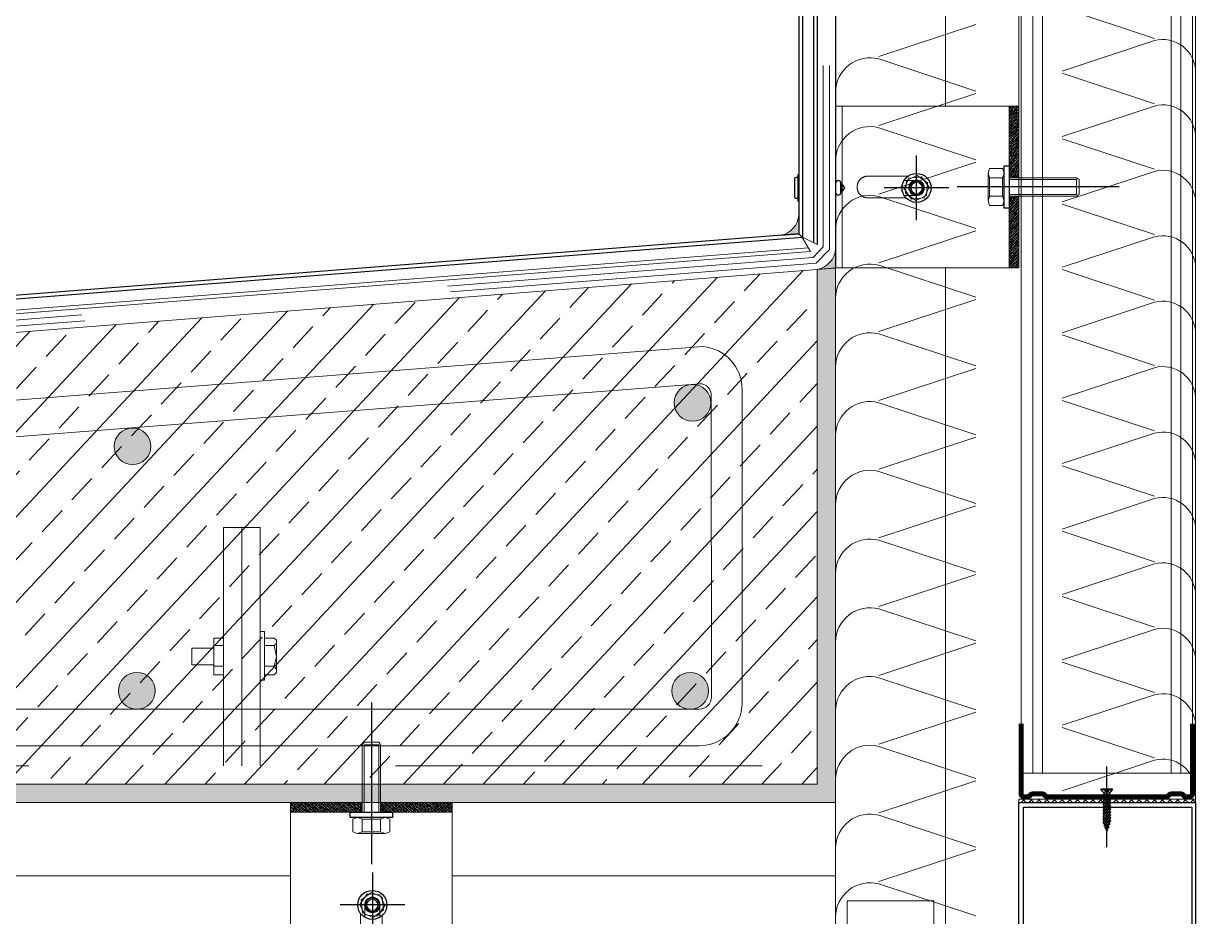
# Model space of a CAD drawing. Header units: metres. Extents: x -175 to 101, y -7 to 93.
# Drawn here: x 22.354 to 22.6736, y 15.9285 to 16.1721 of the extents above; entities that cross this region are included whole.
import ezdxf

# ---------------------------------------------------------------- set-up
doc = ezdxf.new("R2010")
doc.units = ezdxf.units.M
doc.linetypes.add('GESTRICHELT', pattern=[0.75, 0.5, -0.25])
doc.linetypes.add('HIDDEN', pattern=[0.375, 0.25, -0.125])
for name, color, linetype, lineweight, transparency in [('DC_AISLAMIENTO', 14, 'Continuous', 9, 0.3), ('DC_ARMADURA', 251, 'Continuous', 9, 0.3), ('DC_LINEA DISCONTINUA', 251, 'HIDDEN', 9, 0.3), ('DC_SOMBREADO', 252, 'Continuous', 9, 0.4), ('DC_TRANSPARENTE', 251, 'Continuous', 9, 0.4), ('DG_CALLES', 250, 'Continuous', 9, 0.5)]:
    doc.layers.add(name, color=color, linetype=linetype, lineweight=lineweight, transparency=transparency)
doc.layers.add('DC_LINEA', color=251, linetype='Continuous', lineweight=9)

# ---------------------------------------------------------------- blocks, each defined once
blk = doc.blocks.new('AISLM1')
at = {"layer": 'DC_AISLAMIENTO'}
for p, q in [((-6235.43963213297, 2491.679832789976), (-6235.418665479358, 2491.743185911822)), ((-6235.417132101164, 2491.743185946016), (-6235.396165445154, 2491.679832815769))]:
    blk.add_line(p, q, dxfattribs=at)
blk.add_arc((-6235.440398822555, 2491.749009336669), 0.02250001074245419, 345.0000170046069, 90.00002000331682, dxfattribs=at)
blk = doc.blocks.new('55')
at = {"layer": 'DC_SOMBREADO', "linetype": 'Continuous', "true_color": 0x000000, "transparency": 33554495}
h = blk.add_hatch(dxfattribs=at)
h.set_pattern_fill('BRASS', color=18, scale=0.0001, angle=47)
h.set_pattern_definition([(47, (-0.0002910898801928852, 0), (-0.0004644096005281733, 0.0004330689586396866), []), (47, (-0.0005232946804571981, 0.0002165344793194635), (-0.0004644096005281733, 0.0004330689586396866), [0.0003174999999999997, -0.0001587499999999999])])
h.paths.add_polyline_path([(-6233.997147397111, 2492.704096043635), (-6233.999794384481, 2492.704096043635), (-6233.999794384481, 2492.684552389486), (-6233.999791616791, 2492.684552389486), (-6233.999780853555, 2492.684552389486), (-6233.999741644622, 2492.684552389486), (-6233.999588652903, 2492.684552389486), (-6233.999005131726, 2492.684552389486), (-6233.997147397111, 2492.684552389486)])
h.paths.add_polyline_path([(-6233.997147397111, 2492.679535952486), (-6233.999005131726, 2492.679535952486), (-6233.999588652903, 2492.679535952486), (-6233.999794384481, 2492.679535952486), (-6233.999794384481, 2492.676271924145), (-6233.999794384481, 2492.659980612537), (-6233.997147397111, 2492.659980612537)])
at = {"layer": 'DC_LINEA', "lineweight": 15}
for points in [[(-6233.999794384481, 2492.704096043635), (-6234.047147452778, 2492.704096043635), (-6234.047147452778, 2492.659980612537), (-6233.999794384481, 2492.659980612537)], [(-6234.045383050798, 2492.704096043635), (-6234.045383050798, 2492.659980612537)], [(-6233.997147397111, 2492.659980612537), (-6233.999794384481, 2492.659980612537), (-6233.999794384481, 2492.704096043635), (-6233.997147397111, 2492.704096043635)], [(-6233.997147397111, 2492.659980612537), (-6233.997147397111, 2492.704096043635)], [(-6234.0278021497, 2492.683832252085), (-6234.028092757085, 2492.680348807481), (-6234.025221279354, 2492.678354533522), (-6234.02233135036, 2492.679716082936), (-6234.022039974173, 2492.683199527541)], [(-6234.024911528784, 2492.685193801499), (-6234.02780222658, 2492.683832252085)], [(-6234.022040127934, 2492.683199527541), (-6234.024911605665, 2492.685193801499)]]:
    blk.add_lwpolyline(points, dxfattribs=at)
at = {"layer": 'DC_LINEA', "lineweight": 25}
for points in [[(-6234.025070594043, 2492.672958077395), (-6234.02506059961, 2492.690603634792)], [(-6234.025069056438, 2492.67572730438), (-6234.025062137214, 2492.687835945413)], [(-6234.016243202529, 2492.681780856094), (-6234.033888759926, 2492.681780856094)], [(-6233.969858748635, 2492.682044555387), (-6234.01398232105, 2492.682044555387)]]:
    blk.add_lwpolyline(points, dxfattribs=at)
at = {"layer": 'DC_LINEA', "lineweight": 5}
for points in [[(-6234.001639049452, 2492.679535952486), (-6234.001639818254, 2492.679535952486), (-6234.005149402148, 2492.679535952486), (-6234.00515017095, 2492.679535952486), (-6234.00515017095, 2492.679536721289), (-6234.00515017095, 2492.68455085188), (-6234.00515017095, 2492.684552389486), (-6234.005149402148, 2492.684552389486), (-6234.001639818254, 2492.684552389486), (-6234.001639049452, 2492.684552389486), (-6234.001206982388, 2492.685810150548), (-6234.001206213585, 2492.685810150548), (-6234.001206982388, 2492.685810150548), (-6234.001639049452, 2492.687067142808), (-6234.001639818254, 2492.687067142808), (-6234.005149402148, 2492.687067142808), (-6234.00515017095, 2492.687067142808), (-6234.005150939753, 2492.687067142808), (-6234.005583006818, 2492.685810150548), (-6234.005150939753, 2492.684552389486), (-6234.00515017095, 2492.684552389486)], [(-6234.00515017095, 2492.679535952486), (-6234.005150939753, 2492.679535952486), (-6234.005583006818, 2492.678278960227), (-6234.005583006818, 2492.678280497832), (-6234.005583006818, 2492.68580784414), (-6234.005583006818, 2492.685810150548)], [(-6234.005583006818, 2492.678278960227), (-6234.005150939753, 2492.677021967967), (-6234.00515017095, 2492.677021199164), (-6234.005149402148, 2492.677021199164), (-6234.001639818254, 2492.677021199164), (-6234.001639049452, 2492.677021199164), (-6234.001639049452, 2492.677021967967), (-6234.001206982388, 2492.678278960227), (-6234.001206213585, 2492.678278960227), (-6234.001206982388, 2492.678278960227), (-6234.001639049452, 2492.679535952486), (-6234.001639049452, 2492.679536721289), (-6234.001639049452, 2492.68455085188), (-6234.001639049452, 2492.684552389486)], [(-6233.999794692002, 2492.684552389486), (-6233.999791616791, 2492.684552389486), (-6233.999780853555, 2492.684552389486), (-6233.999741644622, 2492.684552389486), (-6233.999588652903, 2492.684552389486), (-6233.999005131726, 2492.684552389486), (-6233.996924751877, 2492.684552389486), (-6233.990611344881, 2492.684552389486), (-6233.984297169084, 2492.684552389486), (-6233.982216789233, 2492.684552389486), (-6233.981634036859, 2492.684552389486), (-6233.981480276338, 2492.684552389486), (-6233.981441067405, 2492.684552389486), (-6233.981431072971, 2492.684552389486), (-6233.981427228958, 2492.684552389486), (-6233.981426460155, 2492.684552389486), (-6233.981425691353, 2492.68455085188), (-6233.981418772129, 2492.684547007867), (-6233.981394939248, 2492.684530863013), (-6233.981311908567, 2492.684475509225), (-6233.981058203707, 2492.684304835047), (-6233.980804498848, 2492.684134929671), (-6233.980721468167, 2492.684078807081), (-6233.980697635286, 2492.684062662226), (-6233.980691484865, 2492.684058818213), (-6233.98068994726, 2492.68405804941), (-6233.98068994726, 2492.684057280608), (-6233.98068994726, 2492.684056511805), (-6233.98068994726, 2492.684054205397), (-6233.98068994726, 2492.684045748569), (-6233.98068994726, 2492.684011921254), (-6233.98068994726, 2492.683884300022), (-6233.98068994726, 2492.683428400077), (-6233.98068994726, 2492.682044555387), (-6233.98068994726, 2492.680659941895), (-6233.98068994726, 2492.68020404195), (-6233.98068994726, 2492.680076420718), (-6233.98068994726, 2492.680042593403), (-6233.98068994726, 2492.680034136574), (-6233.98068994726, 2492.680031830167), (-6233.98068994726, 2492.680031061364), (-6233.98068994726, 2492.680030292561), (-6233.980691484865, 2492.680029523759), (-6233.980697635286, 2492.680025679746), (-6233.980721468167, 2492.680010303694), (-6233.980804498848, 2492.679954181103), (-6233.981058203707, 2492.679783506925), (-6233.981311908567, 2492.679613601549), (-6233.981394939248, 2492.679557478959), (-6233.981418772129, 2492.679541334104), (-6233.981425691353, 2492.679537490091), (-6233.981426460155, 2492.679536721289), (-6233.981427228958, 2492.679535952486), (-6233.981431072971, 2492.679535952486), (-6233.981441067405, 2492.679535952486), (-6233.981480276338, 2492.679535952486), (-6233.981634036859, 2492.679535952486), (-6233.982216789233, 2492.679535952486), (-6233.984297169084, 2492.679535952486), (-6233.990611344881, 2492.679535952486), (-6233.996924751877, 2492.679535952486), (-6233.999005131726, 2492.679535952486), (-6233.999588652903, 2492.679535952486), (-6233.999741644622, 2492.679535952486), (-6233.999780853555, 2492.679535952486), (-6233.999791616791, 2492.679535952486), (-6233.999794692002, 2492.679535952486)], [(-6233.999794692002, 2492.684057280608), (-6233.999791616791, 2492.684057280608), (-6233.999780853555, 2492.684057280608), (-6233.999741644622, 2492.684057280608), (-6233.999588652903, 2492.684057280608), (-6233.999005131726, 2492.684057280608), (-6233.996924751877, 2492.684057280608), (-6233.990611344881, 2492.684057280608), (-6233.984297169084, 2492.684057280608), (-6233.982216789233, 2492.684057280608), (-6233.981634036859, 2492.684057280608), (-6233.981480276338, 2492.684057280608), (-6233.981441067405, 2492.684057280608), (-6233.981431072971, 2492.684057280608), (-6233.981427228958, 2492.684057280608), (-6233.981427228958, 2492.684056511805), (-6233.981427228958, 2492.684054205397), (-6233.981427228958, 2492.684045748569), (-6233.981427228958, 2492.684011921254), (-6233.981427228958, 2492.683884300022), (-6233.981427228958, 2492.683428400077), (-6233.981427228958, 2492.682044555387), (-6233.981427228958, 2492.680659941895), (-6233.981427228958, 2492.68020404195), (-6233.981427228958, 2492.680076420718), (-6233.981427228958, 2492.680042593403), (-6233.981427228958, 2492.680034136574), (-6233.981427228958, 2492.680031830167), (-6233.981431072971, 2492.680031830167), (-6233.981441067405, 2492.680031830167), (-6233.981480276338, 2492.680031830167), (-6233.981634036859, 2492.680031830167), (-6233.982216789233, 2492.680031830167), (-6233.984297169084, 2492.680031830167), (-6233.990611344881, 2492.680031830167), (-6233.996924751877, 2492.680031830167), (-6233.999005131726, 2492.680031830167), (-6233.999588652903, 2492.680031830167), (-6233.999741644622, 2492.680031830167), (-6233.999780853555, 2492.680031830167), (-6233.999791616791, 2492.680031830167), (-6233.999794692002, 2492.680031830167)]]:
    blk.add_lwpolyline(points, dxfattribs=at)
at = {"layer": 'DC_LINEA', "lineweight": 25}
blk.add_lwpolyline([(-6233.999794384481, 2492.687816264066), (-6233.999794384481, 2492.676271924145), (-6234.001205906065, 2492.676271924145), (-6234.001205906065, 2492.676274230553), (-6234.001205906065, 2492.687813957659), (-6234.001205906065, 2492.687816264066)], close=True, dxfattribs=at)
at = {"layer": 'DC_LINEA', "lineweight": 0}
for points in [[(-6234.02796452081, 2492.679082358949), (-6234.038324135917, 2492.679082358949), (-6234.038427155466, 2492.679083896554), (-6234.038530943818, 2492.679090046975), (-6234.038633194564, 2492.679098503804), (-6234.038736214114, 2492.679110804645), (-6234.038837696057, 2492.679127718303), (-6234.038939178001, 2492.679146938368), (-6234.03903912234, 2492.679170002446), (-6234.039139066678, 2492.679196141735), (-6234.039238242214, 2492.679226893839), (-6234.039335111343, 2492.679259952351), (-6234.039431980471, 2492.679297623678), (-6234.039526543192, 2492.679337601414), (-6234.039620337109, 2492.679381423162), (-6234.039711824619, 2492.679427551319), (-6234.039802543327, 2492.679478292291), (-6234.039890186824, 2492.679532108473), (-6234.039977061519, 2492.679587462261), (-6234.040061629805, 2492.679646660061), (-6234.040143891683, 2492.67970816427), (-6234.040223847154, 2492.679773512491), (-6234.040302265021, 2492.67984116712), (-6234.040377607676, 2492.67991189696), (-6234.040450643923, 2492.679984164405), (-6234.040521373763, 2492.68005950706), (-6234.04058825959, 2492.680137156123), (-6234.040653607811, 2492.6802186492), (-6234.04071511202, 2492.680300911079), (-6234.04077430982, 2492.680385479365), (-6234.04083043241, 2492.680471585257), (-6234.040884248592, 2492.680559997556), (-6234.040934989564, 2492.680649947461), (-6234.040981117721, 2492.680741434971), (-6234.041024939469, 2492.680835228889), (-6234.041064917204, 2492.680931329215), (-6234.04110181973, 2492.681026660738), (-6234.041135647045, 2492.681124298669), (-6234.041165630346, 2492.681222705402), (-6234.041192538437, 2492.681322649741), (-6234.041215602516, 2492.681423362882), (-6234.041235591383, 2492.681524844826), (-6234.041251736238, 2492.68162632677), (-6234.04126403708, 2492.681728577516), (-6234.041273262711, 2492.681831597065), (-6234.041278644329, 2492.681934616615), (-6234.041280181934, 2492.682038404967), (-6234.041278644329, 2492.682140655713), (-6234.041273262711, 2492.682243675262), (-6234.04126403708, 2492.682346694811), (-6234.041251736238, 2492.682448945558), (-6234.041235591383, 2492.682551196304), (-6234.041215602516, 2492.682652678248), (-6234.041192538437, 2492.682752622587), (-6234.041165630346, 2492.682852566925), (-6234.041135647045, 2492.682950973659), (-6234.04110181973, 2492.683049380392), (-6234.041064917204, 2492.683145480718), (-6234.041024939469, 2492.683240043439), (-6234.040981117721, 2492.683333068554), (-6234.040934989564, 2492.683425324866), (-6234.040884248592, 2492.683516043574), (-6234.04083043241, 2492.683603687071), (-6234.04077430982, 2492.683690561765), (-6234.04071511202, 2492.683775130052), (-6234.040653607811, 2492.683858160733), (-6234.04058825959, 2492.683937347402), (-6234.040521373763, 2492.684014996465), (-6234.040450643923, 2492.684091107923), (-6234.040377607676, 2492.684164912973), (-6234.040302265021, 2492.684234105207), (-6234.040223847154, 2492.684301759837), (-6234.040143891683, 2492.684366339255), (-6234.040061629805, 2492.684429381069), (-6234.039977061519, 2492.68448857887), (-6234.039890186824, 2492.68454470146), (-6234.039802543327, 2492.684596980037), (-6234.039711824619, 2492.684647721009), (-6234.039620337109, 2492.684694617968), (-6234.039526543192, 2492.684737670914), (-6234.039431980471, 2492.684779186254), (-6234.039335111343, 2492.684815319977), (-6234.039238242214, 2492.684849147292), (-6234.039139066678, 2492.684878361791), (-6234.03903912234, 2492.684906038684), (-6234.038939178001, 2492.684929102762), (-6234.038837696057, 2492.684948322827), (-6234.038736214114, 2492.684964467682), (-6234.038633194564, 2492.684977537327), (-6234.038530943818, 2492.684985994155), (-6234.038427155466, 2492.684991375773), (-6234.038324135917, 2492.684993682181), (-6234.027382537238, 2492.684993682181)], [(-6234.028467855876, 2492.683810494972), (-6234.027803610425, 2492.683810494972), (-6234.025065904348, 2492.683810494972), (-6234.02499594331, 2492.683808957367), (-6234.024925982273, 2492.683804344551), (-6234.024856021236, 2492.683798962933), (-6234.024786060199, 2492.683790506104), (-6234.024717636767, 2492.683779742868), (-6234.024648444532, 2492.68376590442), (-6234.024580021101, 2492.683750528368), (-6234.024512366472, 2492.683732845909), (-6234.024445480645, 2492.683712088238), (-6234.024379363621, 2492.683689792962), (-6234.024314015399, 2492.683665191279), (-6234.024248667178, 2492.683637514385), (-6234.024185625364, 2492.683609068689), (-6234.024122583551, 2492.683577547782), (-6234.024061079343, 2492.68354448927), (-6234.024001112739, 2492.683507586745), (-6234.023941914938, 2492.68347068422), (-6234.023885023546, 2492.683429937682), (-6234.023828132153, 2492.683389191144), (-6234.023774315971, 2492.683345369395), (-6234.023719730985, 2492.683299241239), (-6234.023668990014, 2492.68325234428), (-6234.023619017844, 2492.683202372111), (-6234.02357058328, 2492.683151631139), (-6234.023524455124, 2492.683100121365), (-6234.02347909577, 2492.683045536379), (-6234.023436811626, 2492.682990182592), (-6234.023396065088, 2492.682933291199), (-6234.023357624958, 2492.682875631004), (-6234.023320722433, 2492.682815664401), (-6234.023286126316, 2492.682754160192), (-6234.023253836606, 2492.682693424786), (-6234.0232223157, 2492.68262961417), (-6234.023195407609, 2492.682565034751), (-6234.02316926832, 2492.682500455332), (-6234.023145435439, 2492.682434338308), (-6234.023123908966, 2492.682368221284), (-6234.023105457703, 2492.682300566655), (-6234.023088544046, 2492.682232912025), (-6234.023073167994, 2492.682164488594), (-6234.023062404758, 2492.682095296359), (-6234.023052410324, 2492.682025335322), (-6234.023045491101, 2492.681956143088), (-6234.023040109482, 2492.681886182051), (-6234.023037803075, 2492.681816989816), (-6234.023037803075, 2492.681746259977), (-6234.023040109482, 2492.681676298939), (-6234.023045491101, 2492.681606337902), (-6234.023052410324, 2492.681537145668), (-6234.023062404758, 2492.681467953433), (-6234.023073167994, 2492.681398761199), (-6234.023088544046, 2492.681329568964), (-6234.023105457703, 2492.681261914335), (-6234.023123908966, 2492.681194259706), (-6234.023145435439, 2492.681128142682), (-6234.02316926832, 2492.681062025657), (-6234.023195407609, 2492.680997446239), (-6234.0232223157, 2492.68093286682), (-6234.023253836606, 2492.680869825006), (-6234.023286126316, 2492.680807551995), (-6234.023320722433, 2492.680747585392), (-6234.023357624958, 2492.680687618789), (-6234.023396065088, 2492.680629189791), (-6234.023436811626, 2492.680572298398), (-6234.02347909577, 2492.680516944611), (-6234.023524455124, 2492.680462359625), (-6234.02357058328, 2492.680410081048), (-6234.023619017844, 2492.680360108879), (-6234.023668990014, 2492.68031013671), (-6234.023719730985, 2492.680262470948), (-6234.023774315971, 2492.680217880397), (-6234.023828132153, 2492.680173289846), (-6234.023885023546, 2492.680131774505), (-6234.023941914938, 2492.680092565573), (-6234.024001112739, 2492.680054125442), (-6234.024061079343, 2492.680018760522), (-6234.024122583551, 2492.67998570201), (-6234.024185625364, 2492.679953412301), (-6234.024248667178, 2492.679924197802), (-6234.024314015399, 2492.67989728971), (-6234.024379363621, 2492.679871919225), (-6234.024445480645, 2492.679850392752), (-6234.024512366472, 2492.679830403884), (-6234.024580021101, 2492.679811952622), (-6234.024648444532, 2492.679796576569), (-6234.024717636767, 2492.67978196932), (-6234.024786060199, 2492.679772743689), (-6234.024856021236, 2492.67976428686), (-6234.024925982273, 2492.679757367636), (-6234.02499594331, 2492.679754292426), (-6234.025065904348, 2492.679752754821), (-6234.027234696497, 2492.679752754821), (-6234.028467855876, 2492.679752754821)], [(-6233.997438312016, 2492.684993682181), (-6233.9997943076, 2492.684993682181)], [(-6233.997438312016, 2492.679082358949), (-6233.9997943076, 2492.679082358949)]]:
    blk.add_lwpolyline(points, dxfattribs=at)
blk.add_lwpolyline([(-6234.026429683289, 2492.678727095265), (-6234.028481617443, 2492.681557057655), (-6234.027177728224, 2492.68447389474), (-6234.023701971645, 2492.684836000767), (-6234.021650037492, 2492.682005269574), (-6234.022953157908, 2492.679087663687)], close=True, dxfattribs=at)
at = {"layer": 'DC_LINEA', "lineweight": 25}
blk.add_circle((-6234.025065972397, 2492.681781018713), 0.003961400361227106, dxfattribs=at)
at = {"layer": 'DC_LINEA', "lineweight": 0}
for centre, radius in [((-6234.025065405212, 2492.681781124588), 0.002119243436664505), ((-6234.025065343259, 2492.681781493935), 0.001998172052856681)]:
    blk.add_circle(centre, radius, dxfattribs=at)
at = {"layer": 'DC_LINEA', "lineweight": 15}
for centre, radius in [((-6234.025066029327, 2492.681781038635), 0.00181672865627041), ((-6234.025065151648, 2492.681780532383), 0.001513557893841374)]:
    blk.add_circle(centre, radius, dxfattribs=at)
blk = doc.blocks.new('envolvente1')
at = {"layer": 'DC_LINEA', "transparency": 33554610}
h = blk.add_hatch(color=256, dxfattribs=at)
h.dxf.hatch_style = 1
edge = h.paths.add_edge_path()
edge.add_arc((-6233.884504988561, 2492.619464161245), 0.006115599649083123, 280.38999656690135, 356.23235879956144, ccw=False)
edge.add_line((-6233.883402055955, 2492.613448839247), (-6233.878414727865, 2492.613815512188))
edge.add_line((-6233.878414727865, 2492.613815512188), (-6233.878402606322, 2492.619062302967))
h = blk.add_hatch(color=256, dxfattribs=at)
h.dxf.hatch_style = 1
edge = h.paths.add_edge_path()
edge.add_arc((-6233.87448245259, 2492.610197016837), 0.006115599649083123, 280.38999656690135, 356.23235879956144, ccw=False)
edge.add_line((-6233.873379519984, 2492.604181694839), (-6233.868392191894, 2492.604548367779))
edge.add_line((-6233.868392191894, 2492.604548367779), (-6233.868380070351, 2492.609795158558))
at = {"layer": 'DC_LINEA', "linetype": 'Continuous'}
for p, q in [((-6233.818379519974, 2492.608765028172), (-6233.818379519974, 2492.809765028172)), ((-6233.838378352819, 2492.648713795885), (-6233.838377640435, 2492.764649597073)), ((-6233.878645265291, 2492.622674809928), (-6233.878645185617, 2492.623496643697)), ((-6233.875792082723, 2492.610034437774), (-6234.39866019078, 2492.56895194357)), ((-6233.87522985489, 2492.609075530833), (-6234.397399598227, 2492.568047908143)), ((-6234.388379519989, 2492.563765028172), (-6233.873379519984, 2492.604181694839)), ((-6233.838379519985, 2492.408765051729), (-6233.838378623892, 2492.604598364786)), ((-6233.868379519985, 2492.45876502817), (-6234.363379519975, 2492.458765028173)), ((-6233.868379519985, 2492.458765028172), (-6233.868379393376, 2492.408765051729)), ((-6234.016990630525, 2492.438765028171), (-6234.232271992718, 2492.438765028171)), ((-6233.868379519984, 2492.438765028171), (-6233.972875199426, 2492.438765028171))]:
    blk.add_line(p, q, dxfattribs=at)
at = {"layer": 'DC_LINEA', "lineweight": 25}
for points in [[(-6233.87840137736, 2492.859814038874), (-6233.878402606322, 2492.613841653147), (-6234.402236980831, 2492.572683238008, 0.3914297839407166), (-6234.403379519989, 2492.571447406627), (-6234.40337951999, 2492.403765051729)], [(-6233.87740137736, 2492.859814033642), (-6233.87740261116, 2492.61291714221), (-6234.402158650814, 2492.571686310524, 0.3914297847771956), (-6234.40237951999, 2492.571447406626), (-6234.40237951999, 2492.404765051729)], [(-6233.878645105942, 2492.630174491234), (-6233.878645185617, 2492.623496643697), (-6233.879110479771, 2492.623496643697, -0.4130006221567456), (-6233.879527969732, 2492.623912540185), (-6233.879527969732, 2492.628936760977, -0.4130006221720742), (-6233.879110479771, 2492.629352657465), (-6233.878645185617, 2492.629352657465)], [(-6233.868378368922, 2492.625147481764, 0.9957232465600099), (-6233.86692830837, 2492.625147481764), (-6233.86692830837, 2492.627701819198, 0.9950202066734319), (-6233.868379557958, 2492.627701492423)]]:
    blk.add_lwpolyline(points, format="xyb", dxfattribs=at)
for points in [[(-6233.874402606323, 2492.859814038882), (-6233.874402606322, 2492.611484609272)], [(-6233.873402606323, 2492.859814038882), (-6233.873402606322, 2492.610982597258)], [(-6233.868379588798, 2492.859814008017), (-6233.868379519984, 2492.604598361505)]]:
    blk.add_lwpolyline(points, dxfattribs=at)
blk.add_lwpolyline([(-6233.866898829117, 2492.627701819198), (-6233.865947525655, 2492.626449349315), (-6233.866898829117, 2492.625147481764)], close=True, dxfattribs=at)
at = {"layer": 'DC_LINEA'}
for points in [[(-6233.878402606322, 2492.619062302967, -0.3435584213244016), (-6233.883402055955, 2492.613448839247), (-6233.878414727865, 2492.613815512188)], [(-6233.868380070351, 2492.609795158558, -0.3435584213244016), (-6233.873379519984, 2492.604181694839), (-6233.868392191894, 2492.604548367779)]]:
    blk.add_lwpolyline(points, format="xyb", close=True, dxfattribs=at)
at = {"layer": 'DC_LINEA DISCONTINUA', "linetype": 'Continuous'}
for p, q in [((-6233.878402606322, 2492.613841653147), (-6233.877576577871, 2492.613077981123)), ((-6233.87757657787, 2492.613077981123), (-6233.873402606322, 2492.610982597258)), ((-6233.87757657787, 2492.613077981123), (-6233.87522985489, 2492.609075530833))]:
    blk.add_line(p, q, dxfattribs=at)
at = {"layer": 'DC_LINEA DISCONTINUA', "ltscale": 0.02}
for points in [[(-6233.871735939657, 2492.859814038882), (-6233.871735939656, 2492.610313014814), (-6233.874465953686, 2492.607463748333), (-6234.396618669683, 2492.566437463506), (-6234.396712853322, 2492.566335589451), (-6234.396712853319, 2492.412938884815)], [(-6233.870069272991, 2492.859814038882), (-6233.87006927299, 2492.609643432371), (-6233.873702052482, 2492.605851965834), (-6234.395046186656, 2492.564889212435), (-6234.395046186653, 2492.412938884815)]]:
    blk.add_lwpolyline(points, dxfattribs=at)
at = {"layer": 'DC_TRANSPARENTE', "transparency": 33554508}
for points in [[(-6233.865212978051, 2492.432002750117), (-6233.841545918328, 2492.432002750117), (-6233.841545918328, 2492.410618340658)], [(-6233.865212978051, 2492.431914312358), (-6233.865212978051, 2492.410618340658)]]:
    blk.add_lwpolyline(points, dxfattribs=at)
at = {"layer": 'DC_AISLAMIENTO', "linetype": 'Continuous', "xscale": 0.416666425886738, "yscale": 0.416666425886738, "zscale": 0.416666425886738, "rotation": 90}
for p in [(-5195.630850658569, 5090.751180089794), (-5195.630850643847, 5090.732430070573), (-5195.630850629125, 5090.713680056915), (-5195.630850614404, 5090.694930037693), (-5195.630850599682, 5090.676180018472), (-5195.63085058496, 5090.657430004814), (-5195.630850570239, 5090.638679985592), (-5195.630850555517, 5090.619929966371), (-5195.630850540795, 5090.601179952713), (-5195.630850526074, 5090.582429933491), (-5195.630850511352, 5090.56367991427), (-5195.630850496631, 5090.544929895048), (-5195.630850481909, 5090.526179881392)]:
    blk.add_blockref('AISLM1', p, dxfattribs=at)
at = {"layer": 'DC_LINEA', "linetype": 'Continuous'}
blk.add_blockref('55', (0.1787680096849726, -0.05538224775045819), dxfattribs=at)
at = {"layer": 'DC_LINEA', "linetype": 'Continuous', "rotation": 90}
blk.add_blockref('55', (-3741.312894586889, 8726.455912504507), dxfattribs=at)
blk = doc.blocks.new('ventanita')
at = {"layer": 'DC_LINEA', "lineweight": 25}
for points in [[(-6233.818379519985, 2492.458765028172), (-6233.770231371837, 2492.458765028172), (-6233.770231371837, 2492.408765051731), (-6233.818379212454, 2492.408765051729)], [(-6233.817144054197, 2492.457530331188), (-6233.771247728882, 2492.457530331188), (-6233.771250496561, 2492.409951821347), (-6233.817143746666, 2492.409951821347)]]:
    blk.add_lwpolyline(points, close=True, dxfattribs=at)
blk = doc.blocks.new('C70')
at = {"const_width": 2}
for points in [[(-34.53613774661952, 1.250000000000227), (-34.53613774661952, 29.00000000000023)], [(33.46613774661952, 1.250000000000227), (33.46613774661952, 29.00000000000023)], [(-33.28613774661952, 2.273736754432321e-13), (-31.98613774661952, 2.273736754432321e-13)], [(-29.9230688733097, 1.087999000000082), (-26.1030688733097, 1.087999000000082)], [(22.97, 0), (-24.04, 0)], [(28.8530688733097, 1.087999000000082), (25.0330688733097, 1.087999000000082)], [(32.21613774661952, 2.273736754432321e-13), (30.91613774661952, 2.273736754432321e-13)]]:
    blk.add_lwpolyline(points, dxfattribs=at)
for points in [[(-33.28613774661952, 2.273736754432321e-13, -0.4142135623731217), (-34.53613774661952, 1.250000000000227)], [(-29.9230688733097, 1.087999000000082, 0.247528548066017), (-30.95460330996285, 0.5439994999987903, -0.2475285480659822), (-31.98613774661952, 2.273736754432321e-13)], [(-24.04, 0, -0.2475285480659928), (-25.07153443665315, 0.543999500001064, 0.2475285480660566), (-26.1030688733097, 1.087999000000082)], [(22.97, 0, 0.2475285480659928), (24.00153443665315, 0.543999500001064, -0.2475285480660566), (25.0330688733097, 1.087999000000082)], [(28.8530688733097, 1.087999000000082, -0.247528548066017), (29.88460330996284, 0.5439994999987903, 0.2475285480659822), (30.91613774661952, 2.273736754432321e-13)], [(32.21613774661952, 2.273736754432321e-13, 0.4142135623731217), (33.46613774661952, 1.250000000000227)]]:
    blk.add_lwpolyline(points, format="xyb", dxfattribs=at)

msp = doc.modelspace()

# ---------------------------------------------------------------- hatches: boundary and pattern name
at = {"layer": 'DC_ARMADURA'}
h = msp.add_hatch(color=256, dxfattribs=at)
edge = h.paths.add_edge_path()
edge.add_arc((22.53647259341454, 16.06860654320354), 0.0049999999995498, 0, 360)
h = msp.add_hatch(color=256, dxfattribs=at)
edge = h.paths.add_edge_path()
edge.add_arc((22.38378854924707, 16.05673245576992), 0.0049999999995498, 0, 360)
h = msp.add_hatch(color=256, dxfattribs=at)
edge = h.paths.add_edge_path()
edge.add_arc((22.38496586997775, 15.99005759800804), 0.0049999999995498, 0, 360)
h = msp.add_hatch(color=256, dxfattribs=at)
edge = h.paths.add_edge_path()
edge.add_arc((22.5358319146921, 15.99005759800804), 0.0049999999995498, 0, 360)
at = {"layer": 'DC_SOMBREADO', "linetype": 'Continuous', "true_color": 0x000000, "transparency": 33554495}
h = msp.add_hatch(dxfattribs=at)
h.set_pattern_fill('BRASS', color=18, scale=0.0025, angle=47)
h.set_pattern_definition([(47, (6257.67671889281, -2484.8991824674), (-0.01161024001320433, 0.01082672396599216), []), (47, (6257.670913772803, -2484.893769105417), (-0.01161024001320433, 0.01082672396599216), [0.007937499999999981, -0.003968749999999991])])
h.paths.add_polyline_path([(22.57046954436413, 16.10499922743867), (22.05546954435925, 16.06458256077241), (22.05546954436016, 15.96458256077295), (22.57046954436413, 15.96458256077204)])
at = {"layer": 'DC_SOMBREADO', "transparency": 33554526}
h = msp.add_hatch(dxfattribs=at)
h.set_pattern_fill('NET', color=256, scale=0.0004677407554551827, angle=-45.00000000000001)
h.set_pattern_definition([(315, (5853.951776145046, -2315.896815380323), (0.001050107945562479, 0.001050107945562478), []), (44.99999999999999, (5853.951776145046, -2315.896815380323), (-0.001050107945562478, 0.001050107945562479), [])])
h.paths.add_polyline_path([(22.67361769312942, 15.95958257644935), (22.67361769326675, 15.96049371639839), (22.62546954459816, 15.96049370124166), (22.62546954446174, 15.95958256129171)])
at = {"layer": 'DG_CALLES', "linetype": 'Continuous', "true_color": 0x636466, "transparency": 33554483}
h = msp.add_hatch(color=251, dxfattribs=at)
h.dxf.hatch_style = 1
h.paths.add_polyline_path([(22.05546954435925, 16.06458256077241), (22.05046954435915, 16.06416589410566), (22.05046954436006, 15.9595825607733), (22.57546954436333, 15.95958256077193), (22.57546954436424, 16.10541589410542), (22.57046954436413, 16.10499922743867), (22.57046954436413, 15.96458256077204), (22.05546954436016, 15.96458256077341)])

# ---------------------------------------------------------------- linework, layer by layer
at = {"layer": 'DC_ARMADURA', "ltscale": 0.2}
for p, q in [((22.08657365475796, 16.04870075466744), (22.53930016350881, 16.08392796372374)), ((22.08723631380002, 16.03872131410373), (22.5384811632652, 16.07382505155493)), ((22.54995766675296, 15.98672426467311), (22.54999608017846, 16.07251136911947)), ((22.54153038921635, 16.07087461270368), (22.54162433341975, 15.98839093134012)), ((22.08766789463101, 15.98505759800702), (22.53829100008664, 15.98505759800702)), ((22.08766789463101, 15.9750575980068), (22.53829100008664, 15.9750575980068))]:
    msp.add_line(p, q, dxfattribs=at)
for centre in [(22.53647259341454, 16.06860654320354), (22.38378854924707, 16.05673245576992), (22.38496586997775, 15.99005759800804), (22.5358319146921, 15.99005759800804)]:
    msp.add_circle(centre, 0.0049999999995498, dxfattribs=at)
for centre, radius, start, end in [((22.53833129957405, 16.07230159654574), 0.01166666666562454, 359.7186590296903, 85.2363583100809), ((22.5384233140216, 16.07071438563872), 0.003111203782477622, 355.7814478758482, 88.93458987701045), ((22.53829100008664, 15.98839093134012), 0.003333333333049116, 270, 0), ((22.53829100008664, 15.98672426467311), 0.01166666666562454, 270, 0)]:
    msp.add_arc(centre, radius, start, end, dxfattribs=at)
at = {"layer": 'DC_LINEA', "linetype": 'Continuous'}
for p, q in [((22.67361769353596, 15.96049371280725), (22.67361769353596, 16.3651022515881)), ((22.62603663479644, 15.98112862117506), (22.62603663479553, 16.30958256077321)), ((22.67281068748838, 15.98112862117506), (22.67281069347649, 16.30958256077321)), ((22.57546954436424, 16.10541589410542), (22.57046954436413, 16.10499922743867)), ((22.62546954405701, 15.96049371280725), (22.62546954436169, 15.9595825607733)), ((22.67361769353596, 15.96049371280725), (22.67361769299481, 15.95958257696776))]:
    msp.add_line(p, q, dxfattribs=at)
at = {"layer": 'DC_LINEA'}
for p, q in [((22.67361769353596, 15.96049371280725), (22.62546954405701, 15.96049371280725)), ((22.67361769299481, 15.95958257696776), (22.62546954459634, 15.9595825607733))]:
    msp.add_line(p, q, dxfattribs=at)
at = {"layer": 'DC_LINEA', "linetype": 'Continuous'}
for points in [[(22.05046954435915, 16.06416589410611), (22.05046954436006, 15.9595825607733), (22.57546954436333, 15.95958256077193), (22.57546954436424, 16.10541589410542)], [(22.05546954435925, 16.06458256077241), (22.05546954436016, 15.96458256077341), (22.57046954436413, 15.96458256077204), (22.57046954436413, 16.10499922743867)]]:
    msp.add_lwpolyline(points, dxfattribs=at)
at = {"layer": 'DC_LINEA DISCONTINUA', "ltscale": 0.0004, "transparency": 33554559}
for p, q in [((22.40592933125612, 16.00172495779208), (22.39993227479448, 16.00172495779208)), ((22.39993227479448, 15.99714550433401), (22.39993227479448, 16.00172495779208)), ((22.40858126603911, 16.00238182526556), (22.40592933125612, 16.00238182526556)), ((22.40592933125612, 15.99714550433401), (22.39993227479448, 15.99714550433401)), ((22.40858126603911, 15.99678329628051), (22.40592933125612, 15.99678329628051)), ((22.05546954436016, 15.96958256077352), (22.57046954436413, 15.96958256077352))]:
    msp.add_line(p, q, dxfattribs=at)
for points in [[(22.40858126603911, 15.96958256077352), (22.40858126603911, 16.03458256077312), (22.41358126603922, 16.03458256077312), (22.41358126603922, 15.96958256077352)], [(22.41358126603922, 15.96958256077352), (22.41358126603922, 16.03458256077312), (22.41858126603933, 16.03458256077312), (22.41858126603933, 15.96958256077352)], [(22.41975990372015, 15.99442602091887), (22.42241183850314, 15.99442602091887), (22.42300115734309, 15.99501533975928), (22.42300115734309, 15.99589931802012), (22.42241183850314, 15.99678329628051), (22.42300115734309, 15.99943523106305), (22.42241183850314, 16.00238182526556), (22.42300115734309, 16.00297114410597), (22.42300115734309, 16.00385512236682), (22.42241183850314, 16.00444444120723), (22.41975990372015, 16.00444444120723)], [(22.41975990372015, 16.00238182526556), (22.42241183850314, 16.00238182526556)], [(22.42300115734309, 15.99589931802012), (22.42300115734309, 16.00297114410597)], [(22.41975990372015, 15.99678329628051), (22.42241183850314, 15.99678329628051)]]:
    msp.add_lwpolyline(points, dxfattribs=at)
for points in [[(22.40858126603911, 16.00444444120723), (22.40592933125612, 16.00444444120723), (22.40592933125612, 15.99442602091887), (22.40858126603911, 15.99442602091887)], [(22.41858126603933, 15.99295272381761), (22.41858126603933, 16.00621239772892), (22.41975990372015, 16.00621239772892), (22.41975990372015, 15.99295272381761)]]:
    msp.add_lwpolyline(points, close=True, dxfattribs=at)
at = {"layer": 'DC_TRANSPARENTE', "linetype": 'Continuous'}
for p, q in [((22.62923255346362, 15.96763282196326), (22.62923255346362, 16.30153229958279)), ((22.63188423460673, 15.96763282196326), (22.63188423460582, 16.30153229958279)), ((22.66696308767717, 15.96763282196326), (22.66696308767445, 16.30153229958279)), ((22.66961476882028, 15.96763282196326), (22.66961476882028, 16.30153229958279)), ((22.05546954435925, 16.06458256077241), (22.57046954436413, 16.10499922743867))]:
    msp.add_line(p, q, dxfattribs=at)
at = {"layer": 'DC_TRANSPARENTE', "linetype": 'GESTRICHELT', "ltscale": 15}
msp.add_line((22.62603663479644, 15.96763282196326), (22.67281068748838, 15.96763282196326), dxfattribs=at)
at = {"layer": 'DC_TRANSPARENTE', "lineweight": 25}
for points in [[(22.64942366109739, 15.94739972127064), (22.64942366109739, 15.96945666801759)], [(22.65020676343141, 15.96200850837732), (22.65020676343141, 15.96202465323205), (22.65020753223365, 15.96204002928408), (22.65020906983904, 15.96205540533612), (22.65021060744442, 15.96207078138815), (22.65021214504981, 15.96208615744018), (22.65021445145743, 15.96210230229491), (22.65021598906281, 15.96211767834694), (22.65021983307582, 15.96213305439898), (22.65022290828659, 15.96214919925416), (22.65022598349645, 15.96216457530619), (22.65023059631261, 15.96217995135822), (22.65023520912786, 15.96219455860756), (22.6502398219431, 15.9622099346596), (22.65024443475926, 15.96222531071209), (22.65025058517989, 15.96223991796143), (22.65025673560052, 15.96225529401346), (22.65026288602115, 15.9622699012628), (22.65026903644269, 15.9622845085126), (22.65027595566556, 15.96229834695924), (22.65028364369158, 15.96231295420904), (22.6502913317176, 15.96232679265569), (22.65029901974452, 15.96234063110279), (22.65030747657278, 15.96235446954944), (22.65031593340103, 15.96236753919385), (22.65032515903243, 15.96238060883826), (22.65033438466384, 15.96239290967998), (22.65034437909748, 15.96240521052169), (22.65035360472888, 15.96241751136341), (22.65036436796566, 15.96242981220468), (22.6503743623993, 15.9624413442437), (22.65038512563609, 15.96245287628318), (22.65039588887197, 15.96246440832221), (22.65101093095694, 15.96307945040627), (22.65101093095694, 15.963280876689), (22.64783577619659, 15.963280876689), (22.64783577619659, 15.96307945040627), (22.64845081828065, 15.96246440832221), (22.64846158151744, 15.96245287628318), (22.64847157595108, 15.9624413442437), (22.64848233918786, 15.96242981220468), (22.64849310242374, 15.96241751136341), (22.64850232805514, 15.96240521052169), (22.64851155368655, 15.96239290967998), (22.64852077931795, 15.96238060883826), (22.64853000494935, 15.96236753919385), (22.64853923058075, 15.96235446954944), (22.64854691860677, 15.96234063110279), (22.64855460663279, 15.96232679265569), (22.64856306346104, 15.96231295420904), (22.64856998268482, 15.96229834695924), (22.6485769019086, 15.9622845085126), (22.64858382113147, 15.9622699012628), (22.64859074035525, 15.96225529401346), (22.64859612197364, 15.96223991796143), (22.64860227239427, 15.96222531071209), (22.64860688520952, 15.9622099346596), (22.64861149802567, 15.96219455860756), (22.64861611084092, 15.96217995135822), (22.64861995485393, 15.96216457530619), (22.64862379886694, 15.96214919925416), (22.64862687407771, 15.96213305439898), (22.64862994928757, 15.96211767834694), (22.6486322556961, 15.96210230229491), (22.64863456210372, 15.96208615744018), (22.64863533090596, 15.96207078138815), (22.64863763731358, 15.96205540533612), (22.64863840611673, 15.96204002928408), (22.64863917491897, 15.96202465323205), (22.64863917491897, 15.96200850837732), (22.65020676343141, 15.96200850837732), (22.65020676343141, 15.96125969463975)], [(22.65049275800033, 15.96097700592173), (22.65010989430306, 15.96088474960908), (22.64897206644713, 15.96074098352193), (22.64831474021997, 15.96061489989444)], [(22.65049275800033, 15.96017745121191), (22.65010989430306, 15.96008519489925), (22.64897206644713, 15.95994066000941), (22.64831474021997, 15.95981457638237)], [(22.64863925179947, 15.96072460802617), (22.64863925179947, 15.96200850837732)], [(22.64863955932054, 15.95992520707733), (22.64863955932054, 15.96033574766835)], [(22.65020676343141, 15.96045883296557), (22.65020676343141, 15.96087859918799)], [(22.65020707095249, 15.95965958577727), (22.65020707095249, 15.960078583197)], [(22.65049198919809, 15.9593776658615), (22.65010989430306, 15.9592846407466), (22.64897129764489, 15.95914087465945), (22.64831474021997, 15.95901479103196)], [(22.65049229671916, 15.95774580545168), (22.65011020182413, 15.95765354913902), (22.64897083636282, 15.95750978305188), (22.64831504774105, 15.95738369942438)], [(22.65049237359966, 15.95858441533375), (22.65011027870463, 15.95849215902109), (22.64897091324332, 15.95834762413125), (22.64831512462064, 15.95822154050376)], [(22.65049237359966, 15.95694148416607), (22.65011027870463, 15.95684845905072), (22.64897091324332, 15.95670469296357), (22.64831512462064, 15.95657860933608)], [(22.64863848299723, 15.956689163151), (22.64863848299723, 15.95710431655772)], [(22.64863871363781, 15.95749386883773), (22.64863871363781, 15.95794284955929)], [(22.64863917491897, 15.95912496044531), (22.64863917491897, 15.95953626983902)], [(22.64863955932054, 15.95833224807922), (22.64863955932054, 15.95873586944691)], [(22.65020707095249, 15.95886618148853), (22.65020707095249, 15.95927902848763)], [(22.65020707095249, 15.95802818664862), (22.65020707095249, 15.95848562419889)], [(22.65020783975473, 15.95637679865223), (22.65020707095249, 15.95684269303121)], [(22.65020714783299, 15.95722363472197), (22.65020714783299, 15.95764724495785)], [(22.65049198919809, 15.95528855856475), (22.65010989430306, 15.9551955334494), (22.64897129764489, 15.95505176736225), (22.64831397141683, 15.95492568373476)], [(22.65049198919809, 15.95448193087105), (22.65010989430306, 15.95439121216378), (22.64897129764489, 15.95425282769457), (22.64831397141683, 15.95411905604152)], [(22.65049198919809, 15.95609434057525), (22.65010989430306, 15.95600208426259), (22.64897129764489, 15.95585831817544), (22.64831474021997, 15.95573146574526)], [(22.65038051281994, 15.95367338117086), (22.65000072433344, 15.95358343126628), (22.64920270722854, 15.95351347022898), (22.64856921388258, 15.95338354258894)], [(22.64863840611673, 15.95503569938757), (22.64863840611673, 15.95545315920236)], [(22.64863848299723, 15.95584186579964), (22.64863848299723, 15.95630007215215)], [(22.64865255208446, 15.95423568339658), (22.64863871363781, 15.95433101491955), (22.64863871363781, 15.95464699279029)], [(22.64887711932573, 15.95348879166551), (22.64875103569869, 15.95387473057355)], [(22.64981628858862, 15.95301736190805), (22.64998234995113, 15.95352861564044)], [(22.65010866421875, 15.95391332446417), (22.65017862525605, 15.95412935799624), (22.65020783975473, 15.95433078427897), (22.65020783975473, 15.95438306285615)], [(22.65020783975473, 15.95477438338213), (22.65020783975473, 15.95519030559154)], [(22.65020791663522, 15.95557070912065), (22.65020791663522, 15.95599585696147)], [(22.64910845202979, 15.95277726485421), (22.64898236840185, 15.95316474136717)], [(22.64972088018516, 15.95272698516402), (22.64942335357631, 15.95181057245856), (22.64918579357203, 15.95253939732839)]]:
    msp.add_lwpolyline(points, dxfattribs=at)
at = {"layer": 'DC_TRANSPARENTE', "lineweight": 15}
for points in [[(22.65101100783653, 15.96307929664573), (22.64783585307708, 15.96307929664573)], [(22.64922515626535, 15.96328072292846), (22.64830259313879, 15.96328072292846), (22.64853707793321, 15.9632307507589), (22.64922515626535, 15.9625403660196)], [(22.64830290065987, 15.96328072292846), (22.64832980875093, 15.96328072292846)], [(22.64856352474311, 15.9632307507589), (22.64832980875093, 15.96328072292846), (22.64925237187748, 15.96328072292846), (22.64925237187748, 15.9625403660196), (22.64922546378642, 15.9625403660196), (22.6491754916164, 15.9632307507589)], [(22.65028241360818, 15.9632307507589), (22.64959433527605, 15.9625403660196), (22.64962124336711, 15.9625403660196), (22.64925221811649, 15.9625403660196), (22.64856413978526, 15.9632307507589), (22.64853723169421, 15.9632307507589)], [(22.64915742475517, 15.96328072292846), (22.64952721880894, 15.96328072292846), (22.64954336366321, 15.9632307507589), (22.64959410463547, 15.9625403660196), (22.64922507938485, 15.9625403660196), (22.64922507938485, 15.96328072292846), (22.64915742475517, 15.96328072292846), (22.64917510721574, 15.9632307507589), (22.64954336366321, 15.9632307507589)], [(22.64925252563756, 15.96328072292846), (22.64931941146409, 15.96328072292846), (22.64930249780667, 15.9632307507589), (22.64925252563756, 15.9625403660196)], [(22.64930234404659, 15.9632307507589), (22.64967136929721, 15.9632307507589)], [(22.64931941146409, 15.96328072292846), (22.64968766791247, 15.96328072292846), (22.64967075425506, 15.9632307507589), (22.64962155088818, 15.9625403660196), (22.64962155088818, 15.96328072292846), (22.64968766791247, 15.96328072292846)], [(22.64959441215655, 15.96328072292846), (22.64952675752687, 15.96328072292846)], [(22.6505433452125, 15.96328072292846), (22.65051643712053, 15.96328072292846), (22.64959464279713, 15.96328072292846), (22.64959464279713, 15.9625403660196)], [(22.65030909105866, 15.9632307507589), (22.65054357585308, 15.96328072292846), (22.64962101272653, 15.96328072292846)], [(22.64962124336711, 15.96254067354067), (22.65030932169924, 15.96323105827997), (22.65028241360818, 15.96323105827997), (22.6505168984026, 15.96328103044954)], [(22.65039496630874, 15.96246425456167), (22.64845066452057, 15.96246425456167)]]:
    msp.add_lwpolyline(points, dxfattribs=at)
at = {"layer": 'DC_TRANSPARENTE', "lineweight": 25}
for points in [[(22.65020891607895, 15.96045998616938), (22.64831458645898, 15.95981496078349), (22.64863902115889, 15.9595358854379), (22.65049260424024, 15.96017783561348)], [(22.65020930047962, 15.96125969463975), (22.64831497086055, 15.96061466925386), (22.64863940556046, 15.96033636271051), (22.65049298864182, 15.96097754408339)], [(22.65020753223365, 15.95966004705889), (22.64831474021997, 15.959015021673), (22.64863917491897, 15.95873594632695), (22.65049198919809, 15.95937789650253)], [(22.65020753223365, 15.9580284172892), (22.64831474021997, 15.95738339190331), (22.64863840611673, 15.95710431655772), (22.65049198919809, 15.9577462667333)], [(22.65020753223365, 15.95722371160247), (22.64831474021997, 15.95657868621657), (22.64863840611673, 15.95629961087099), (22.65049198919809, 15.95694156104611)], [(22.65020783975473, 15.95886695029122), (22.64831504774105, 15.95822115610264), (22.64863871363781, 15.95794284955929), (22.65049229671916, 15.95858479973487)], [(22.65020753223365, 15.95557078600115), (22.64831397141683, 15.95492576061525), (22.64863840611673, 15.95464668526921), (22.65049198919809, 15.95528863544479)], [(22.65020783975473, 15.95477461402271), (22.6483142789379, 15.95411882540049), (22.6487509588182, 15.95387511497466), (22.65049229671916, 15.95448170023047)], [(22.65020791663522, 15.95637641425111), (22.64831512462064, 15.95573138886522), (22.64863879051831, 15.95545308232187), (22.65049237359966, 15.95609426369475)], [(22.65010897173983, 15.95391363198524), (22.64856982892383, 15.95338315818736), (22.64898267592292, 15.95316481824767), (22.65038035905985, 15.95367376557243)]]:
    msp.add_lwpolyline(points, close=True, dxfattribs=at)
at = {"layer": 'DC_TRANSPARENTE', "lineweight": 5}
msp.add_lwpolyline([(22.64878547805478, 15.95266755672247), (22.64878624685792, 15.95266755672247), (22.64878855326555, 15.95266909432786), (22.6487970100938, 15.95267140073548), (22.6488300686064, 15.95268293277451), (22.64894769540427, 15.95272291050998), (22.64930518861587, 15.95284438132177), (22.64966268182746, 15.95296508333087), (22.64978107742849, 15.95300506106634), (22.64981336713794, 15.95301659310536), (22.64982259276934, 15.95301889951298), (22.64982413037472, 15.95301966831568), (22.64982489917696, 15.95302043711837), (22.64982566798011, 15.95302043711837), (22.64982643678235, 15.95301966831568), (22.64982797438773, 15.95301813071029), (22.6498364312169, 15.95301274909235), (22.64986410811019, 15.95299352902731), (22.64994790759414, 15.95293433122634), (22.65003170707809, 15.95287590222853), (22.65006015277453, 15.95285668216349), (22.65006707199831, 15.9528505317424), (22.65007014720817, 15.95284899413747), (22.65007091601132, 15.95284899413747), (22.65007014720817, 15.95284899413747), (22.65006860960369, 15.95284822533478), (22.65006015277453, 15.95284515012446), (22.65003170707809, 15.95283515569037), (22.64993099393672, 15.9527997907706), (22.64962424169738, 15.9526929272086), (22.64931825826028, 15.95258529484391), (22.64921600751353, 15.95254992992369), (22.64918833062023, 15.95253993549005), (22.64918064259422, 15.95253762908197), (22.64917833618659, 15.95253686027974), (22.64917756738345, 15.95253686027974), (22.6491729545682, 15.95253762908197), (22.64916142252918, 15.95254224189767), (22.64911683197755, 15.95255684914747), (22.64898152271911, 15.95260220850088), (22.64884698226382, 15.95264679905205), (22.6488023917122, 15.95266217510408), (22.64879009087093, 15.95266601911709), (22.64878701566016, 15.95266755672247), (22.64878547805478, 15.95266755672247), (22.64878701566016, 15.95266755672247), (22.64879009087093, 15.95266909432786), (22.64880392931758, 15.95267216953818), (22.64885082627683, 15.95268293277451), (22.64899689877114, 15.95271599128665), (22.64914066485875, 15.9527490497988), (22.64918833062023, 15.95275981303513), (22.64920293787003, 15.95276288824545), (22.64920524427765, 15.95276365704814), (22.64920678188304, 15.95276442585083), (22.64920755068528, 15.95276442585083), (22.6492098570929, 15.95276442585083), (22.64921831392206, 15.95276596345576), (22.64924829722298, 15.95277057627146), (22.64933901593071, 15.95278518352126), (22.64942896583528, 15.9527997907706), (22.64945971794026, 15.95280517238899), (22.64946817476851, 15.95280594119168), (22.64946894357075, 15.95280670999392), (22.6494697123739, 15.95280670999392), (22.64947048117614, 15.95280670999392), (22.64947124997929, 15.95280670999392), (22.64947740039992, 15.95280747879661), (22.64949585166272, 15.95280824759931), (22.64956427509372, 15.9528136292177), (22.64977031419261, 15.95282823646704), (22.64997712209282, 15.95284207491414), (22.65004554552473, 15.95284745653208), (22.65006399678754, 15.95284899413747), (22.65006860960369, 15.95284899413747), (22.65007014720817, 15.95284899413747), (22.65007091601132, 15.95284899413747)], dxfattribs=at)

# ---------------------------------------------------------------- block references
at = {"layer": 'DC_AISLAMIENTO', "linetype": 'Continuous', "xscale": -0.3965079477180554, "yscale": 0.3965079477180554, "zscale": 0.3965079477180554, "rotation": 270}
for p in [(-965.3335896289914, 2488.560464896453), (-965.3335896430012, 2488.542622013318), (-965.3335896570111, 2488.524779130181), (-965.333589671021, 2488.506936247044), (-965.3335896850308, 2488.489093363908), (-965.3335896990407, 2488.471250480771), (-965.3335897130496, 2488.453407597636), (-965.3335897270595, 2488.435564714499), (-965.3335897410693, 2488.417721831362), (-965.3335897550792, 2488.399878948225), (-965.333589769089, 2488.382036065088), (-965.3335897830989, 2488.364193181952)]:
    msp.add_blockref('AISLM1', p, dxfattribs=at)
at = {"layer": 'DC_LINEA', "linetype": 'Continuous'}
for name in ['envolvente1', 'ventanita']:
    msp.add_blockref(name, (6256.443849064346, -2476.499182467398), dxfattribs=at)
at = {"layer": 'DC_LINEA', "transparency": 33554585, "xscale": 0.0006878306991005012, "yscale": 0.0006878306991005012, "zscale": 0.0006878306991005012}
msp.add_blockref('C70', (22.64979165056542, 15.96118153090066), dxfattribs=at)

doc.saveas('drawing.dxf')
